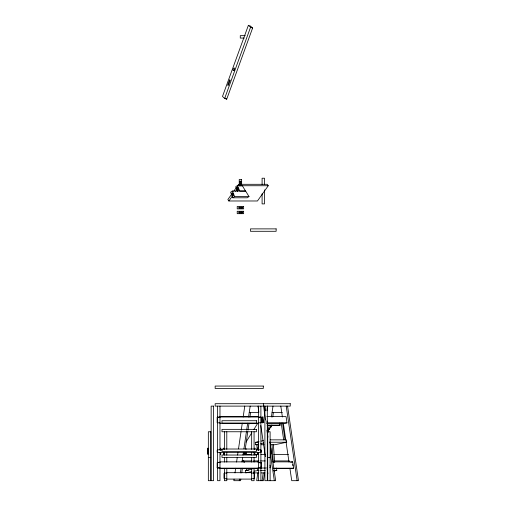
<?xml version="1.0" encoding="UTF-8"?>
<svg xmlns="http://www.w3.org/2000/svg" width="506" height="506" viewBox="0 0 506 506"><rect width="100%" height="100%" fill="white"/><g stroke="black" fill="none" stroke-linecap="round" stroke-linejoin="round"><path stroke-width="0.76" d="M262.456 422.814L261.646 417.279L262.956 417.001L263.765 422.535L262.456 422.814L261.646 417.279M234.082 479.131L233.854 480.681L240.603 480.681L240.831 479.131M234.986 472.914L235.669 468.252M236.58 462.041L237.263 457.38M237.605 455.052L237.946 452.718M238.516 448.835L241.014 431.751M241.242 430.195L242.266 423.206M243.171 416.988L244.765 406.116M239.262 480.681L239.49 479.131M240.401 472.914L241.084 468.252M241.988 462.041L242.678 457.361M243.013 455.052L243.354 452.718M243.924 448.835L246.422 431.751M246.65 430.195L247.674 423.206M248.585 416.988L250.173 406.116M241.741 472.914L242.425 468.252M243.335 462.041L243.563 460.485M244.468 454.274L244.695 452.718M245.265 448.835L247.769 431.751M247.991 430.195L249.015 423.206M249.926 416.988L250.609 412.327M257.813 472.914L256.675 480.681L263.424 480.681L264.562 472.914M266.902 410.777L267.585 406.116M262.083 480.681L263.221 472.914M269.584 429.417L270.153 425.533M271.406 416.988L273 406.116M271.267 427.089L271.494 425.533M272.747 416.988L273.43 412.327M248.389 25.3L222.495 96.45L224.658 98.442L226.707 99.189L252.602 28.039L250.438 26.046L248.389 25.3L250.552 27.292L252.602 28.039M224.658 98.442L250.552 27.292M260.881 451.953L260.944 451.801A1.391 1.151 -90 0 0 261.052 451.124A1.404 1.164 -90 0 0 260.868 450.454M246.005 442.086L251.741 432.883M253.791 429.6L257.883 423.029M257.94 447.342L258.756 446.026M268.18 430.916L271.874 425.002M231.906 193.836L227.864 199.554L228.876 200.983L257.465 200.983L268.25 185.734L267.238 184.304L241.735 184.304M233.702 191.293L236.397 187.479M237.301 186.214L238.649 184.304L239.654 185.734M228.876 200.983L232.469 195.898M235.613 191.451L236.96 189.548M261.811 417.608L262.956 417.001M217.169 417.608L219.971 417.279M260.894 422.535L261.292 422.206M261.292 467.538L258.484 467.867M237.516 185.531L239.73 191.091L245.568 191.091L242.222 185.531L237.516 185.531L235.714 186.733L237.649 191.597M236.878 187.745L237.478 187.34L238.566 190.079L237.965 190.477L236.878 187.745L238.244 188.105M232.406 191.028L230.603 192.229L232.817 197.789L247.187 197.789L248.99 196.587L245.644 191.028L232.406 191.028L234.62 196.587L248.99 196.587M231.767 193.241L232.368 192.837L233.456 195.575L232.855 195.974L231.767 193.241L233.133 193.602M232.817 197.789L234.62 196.587M262.5 422.346L263.765 422.535M266.871 416.539L286.048 416.539L286.978 422.858L285.011 423.275L266.599 423.275M279.85 423.01L280.16 425.116L278.192 425.533L267.402 425.533M258.73 444.73L255.65 444.73L255.302 442.358L258.996 441.574M261.21 441.105L263.424 440.631M256.65 442.358L258.863 441.89M255.65 444.73L258.604 444.104M260.818 443.629L263.765 443.003M270.185 439.853L286.352 439.853L286.7 442.219L274.891 444.73L270.274 444.73M251.646 471.649L245.745 472.901L245.397 470.529L252.039 469.119M253.512 468.809L255.726 468.341M247.478 470.378L248.952 470.061M290.716 462.288L292.683 461.87L293.613 468.189L291.646 468.607L273.234 468.607M253.86 471.181L259.091 470.397M273.841 471.023L276.788 470.397L276.44 468.025M245.271 35.654L240.274 35.654L240.274 38.064L244.29 38.064M240.034 181.565L240.831 181.565M240.034 184.31L240.831 184.31M241.976 185.734L268.25 185.734M242.431 207.264L238.851 207.264L238.851 208.067L242.431 208.067M242.431 212.071L238.851 212.071L238.851 212.874L242.431 212.874M249.237 412.535L258.927 412.535M272.057 412.535L282.342 412.535M219.971 416.539L258.484 416.539M258.484 417.279L261.292 417.608M219.971 422.814L217.567 422.814L217.169 422.346L217.169 417.469L217.567 417.001L260.894 417.001L261.292 417.469L261.292 422.346L260.894 422.814L258.484 422.814M267.029 422.858L286.978 422.858M219.971 423.275L258.484 423.275M267.054 425.116L280.16 425.116M269.768 442.219L286.7 442.219M255.302 442.358L256.846 442.358M261.039 444.73L264.119 444.73M217.567 449.815L222.292 449.815M256.162 449.815L260.894 449.815M217.567 452.617L260.894 452.617M243.095 454.508L251.722 454.508M254.082 454.508L258.787 454.508M260.919 454.508L265.625 454.508M273.765 454.508L288.445 454.508M208.339 457.43L210.749 457.43M267.712 457.43L270.115 457.43M242.153 460.928L251.956 460.928M253.5 460.928L259.078 460.928M260.622 460.928L265.239 460.928M274.208 460.928L289.4 460.928M219.971 461.87L258.484 461.87M272.74 461.87L292.683 461.87M219.971 462.332L217.567 462.332L217.169 462.8L217.169 467.677L217.567 468.145L260.894 468.145L261.292 467.677L261.292 462.8L260.894 462.332L258.484 462.332M217.567 462.617L219.971 462.617M258.484 462.617L261.292 462.939M219.971 467.867L217.169 467.538M261.052 468.025L265.669 468.025M273.664 468.189L293.613 468.189M219.971 468.607L258.484 468.607M260.628 470.397L265.245 470.397M273.714 470.397L276.788 470.397M245.397 470.529L246.934 470.529M226.796 472.68L251.665 472.68M253.443 472.901L258.832 472.901M261.14 472.901L264.986 472.901M226.796 473.078L224.386 473.078L223.987 473.477L223.987 478.29L224.386 478.695L226.796 478.695M251.665 473.078L254.069 473.078L254.474 473.477L254.474 478.29L254.069 478.695L251.665 478.695M226.796 479.093L251.665 479.093M269.793 467.538L270.4 467.867L269.995 465.103M217.169 422.206L217.567 422.535M225.625 98.196L226.707 99.189M260.868 466.88L261.298 468.341M243.911 461.036L244.347 462.497M246.087 468.341L246.738 470.529M287.56 406.116L298.47 480.681L291.722 480.681L289.9 468.252M286.213 406.116L297.13 480.681M292.721 464.407L292.923 465.792M280.805 406.116L282.399 416.988M283.309 423.206L285.808 440.29M286.035 441.846L288.989 462.041M282.55 423.048L285.011 439.853M281.209 423.048L283.664 439.853M279.571 423.408L279.774 424.793M267.332 423.048L268.673 432.213M264.739 406.116L265.416 410.777M266.896 420.872L268.49 431.751M269.964 441.846L275.65 480.681L267.712 480.7L267.712 431.757L270.115 431.757L270.115 480.7M265.441 420.094L263.297 403.706M266.915 430.195L267.94 437.184M270.444 454.274L274.309 480.681M262.462 417.469L263.158 422.206M257.984 406.116L258.819 411.821M260.824 425.533L265.378 456.652M266.966 467.481L267.876 473.692M257.2 468.025L257.548 470.397M273.379 444.692L274.701 462.579M272.032 444.692L273.354 462.579M258.161 444.692L258.566 450.138M256.82 444.692L257.048 447.804M258.028 461.023L258.142 462.579M270.912 448.417L270.912 454.015M270.508 448.012L270.508 454.42M267.307 406.116L267.307 480.681L264.904 480.681L264.904 406.116M264.499 184.443L264.499 178.22L262.095 178.22L262.095 184.443M264.499 189.889L264.499 203.893L262.095 203.893L262.095 193.779M261.292 450.22L261.292 452.212M260.894 406.116L260.894 480.681M258.484 406.116L258.484 450.138M258.484 452.427L258.484 480.681M258.073 448.417L258.073 450.258M258.073 452.408L258.073 454.015M257.674 448.012L257.674 449.739M257.674 452.946L257.674 454.42M254.866 448.012L254.866 449.05M254.866 452.946L254.866 454.42M254.461 448.405L254.461 449.227M254.461 452.617L254.461 454.021M254.069 431.757L254.069 449.353M254.069 452.396L254.069 455.096M254.069 457.418L254.069 462.086M254.069 468.284L254.069 480.7L251.665 480.7L251.665 468.284M251.665 431.757L251.665 449.353M251.665 452.396L251.665 455.096M251.665 457.418L251.665 462.086M242.013 207.264L242.013 208.067M242.013 212.071L242.013 212.874M240.831 184.728L240.831 181.148L240.034 181.148L240.034 184.728M239.268 207.264L239.268 208.067M239.268 212.071L239.268 212.874M226.796 431.757L226.796 449.353M226.796 452.396L226.796 455.096M226.796 457.418L226.796 462.086M226.796 468.284L226.796 480.7L224.386 480.7L224.386 468.284M224.386 431.757L224.386 449.353M224.386 452.396L224.386 455.096M224.386 457.418L224.386 462.086M223.975 448.417L223.975 449.069M223.975 452.408L223.975 454.015M223.576 448.012L223.576 449.05M223.576 452.946L223.576 454.42M220.768 448.012L220.768 450.245M220.768 452.693L220.768 454.42M220.363 448.405L220.363 449.998M220.363 452.617L220.363 454.021M219.971 406.116L219.971 450.138M219.971 452.427L219.971 480.681L217.567 480.681L217.567 406.116M217.169 450.213L217.169 452.219M207.928 448.012L207.928 454.42M207.53 448.405L207.53 454.021M245.461 448.367A3.207 2.663 -90 0 1 246.03 448.847M246.593 452.693A3.207 2.663 -90 0 1 245.037 454.274M244.354 452.819A2.808 2.328 -90 0 1 243.943 453.363M245.03 452.693A3.207 2.663 -90 0 1 244.101 453.92M245.619 448.784A2.808 2.328 -90 0 1 246.106 449.227M246.473 452.617A2.808 2.328 -90 0 1 245.056 453.926M229.579 79.954L227.656 85.236L228.295 85.463L230.217 80.188L229.579 79.954M241.634 179.522L239.23 179.522L239.23 185.936L241.634 185.936L241.634 179.522M243.639 206.461L237.225 206.461L237.225 208.87L243.639 208.87L243.639 206.461M243.639 211.268L237.225 211.268L237.225 213.671L243.639 213.671L243.639 211.268M276.137 228.883L250.464 228.883L250.464 231.293L276.137 231.293L276.137 228.883M263.297 386.059L215.158 386.059L215.158 388.463L263.297 388.463L263.297 386.059M290.242 403.706L215.158 403.706L215.158 406.116L290.242 406.116L290.242 403.706M213.557 406.116L211.147 406.116L211.147 480.681L213.557 480.681L213.557 406.116M256.479 420.726L221.982 420.726L221.982 423.136L256.479 423.136L256.479 420.726M256.479 429.354L221.982 429.354L221.982 431.757L256.479 431.757L256.479 429.354M210.749 431.757L208.339 431.757L208.339 480.7L210.749 480.7L210.749 431.757M256.479 449.012L221.982 449.012L221.982 451.415L256.479 451.415L256.479 449.012M256.479 455.027L221.982 455.027L221.982 457.43L256.479 457.43L256.479 455.027M234.05 70.163A1.404 0.595 -70 0 0 234.291 68.013A1.404 0.595 -70 0 0 233.083 69.815A1.404 0.595 -70 0 0 234.05 70.163"/></g></svg>
